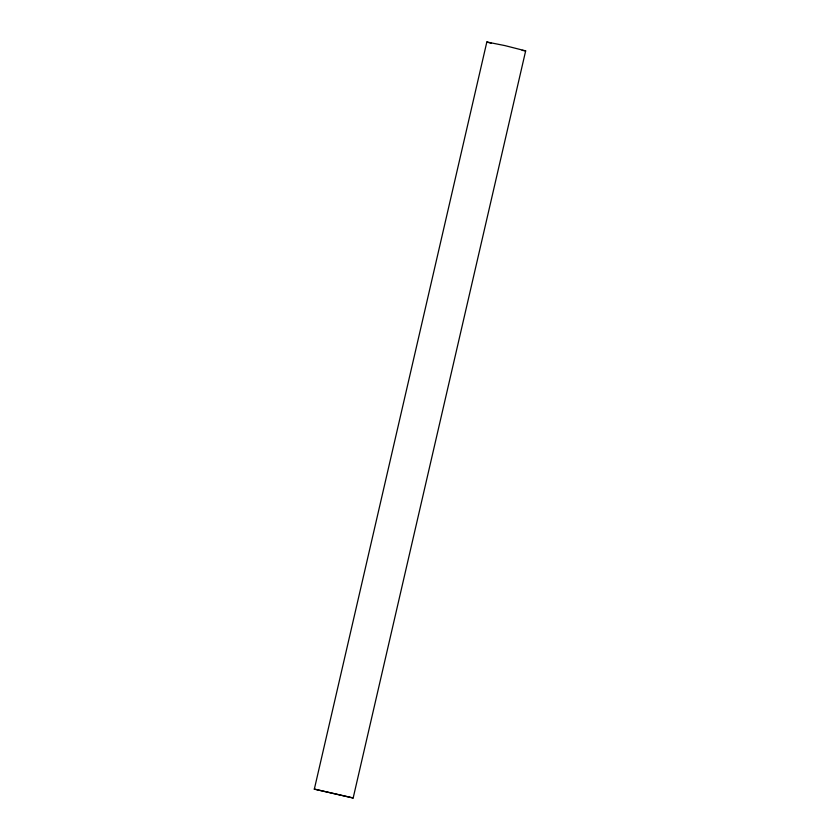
<?xml version="1.0" encoding="UTF-8"?>
<svg xmlns="http://www.w3.org/2000/svg" width="840" height="840" viewBox="0 0 840 840"><rect width="100%" height="100%" fill="white"/><g stroke="black" fill="none" stroke-linecap="round" stroke-linejoin="round"><path stroke-width="1.26" d="M314.339 789.117L486.832 42L504.872 45.591L525.662 50.883L353.168 798L314.339 789.117L353.168 798M522.123 50.358L525.662 50.883M486.832 42L491.264 43.271"/></g></svg>
